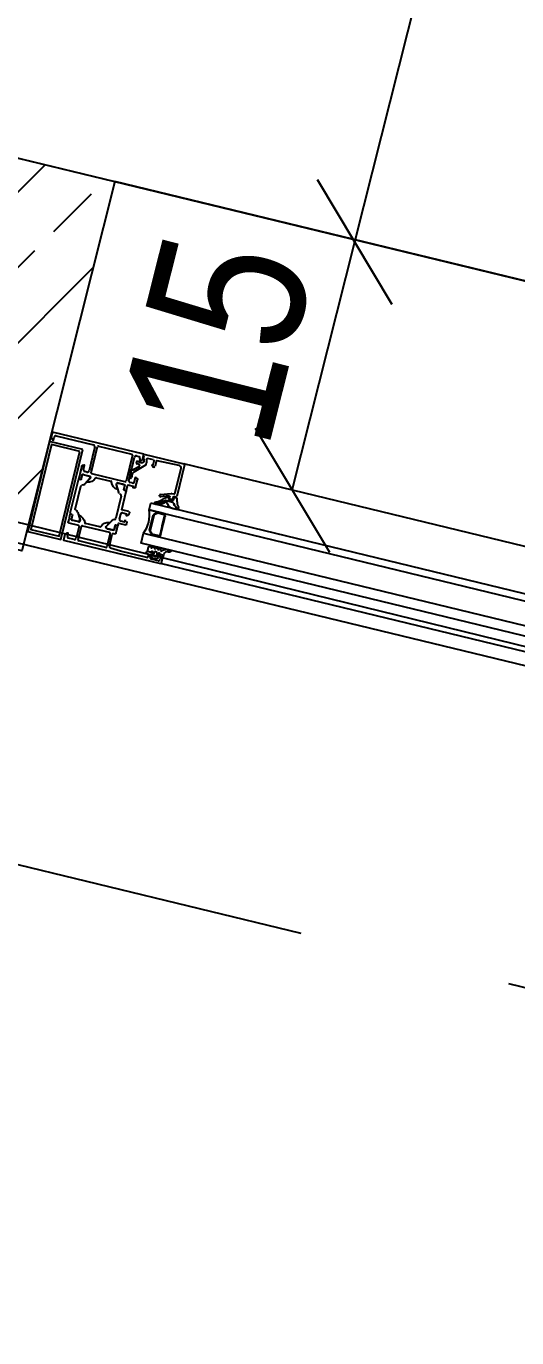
# Model space of a CAD drawing. Header units: metres. Extents: x 493 to 630, y -132 to -15.
# Drawn here: x 553.333 to 553.621, y -40.604 to -39.835 of the extents above; entities that cross this region are included whole.
import ezdxf

# ---------------------------------------------------------------- set-up
doc = ezdxf.new("R2010")
doc.units = ezdxf.units.M
doc.header["$MEASUREMENT"] = 0
doc.header["$PDMODE"] = 3
doc.linetypes.add('HIDDEN2', pattern=[0.1875, 0.125, -0.0625])
for name, color, linetype in [('a_caramida', 2, 'Continuous'), ('a_cote_50', 9, 'Continuous'), ('a_gipscarton', 41, 'Continuous'), ('a_pereti_hasuri', 253, 'Continuous'), ('a_scari_punctat', 40, 'HIDDEN2'), ('a_sticla', 4, 'Continuous'), ('a_tamplarie_ferestre', 6, 'Continuous'), ('a_vederi', 74, 'Continuous'), ('a_vederi subtiri', 124, 'Continuous')]:
    doc.layers.add(name, color=color, linetype=linetype)
doc.layers.add('a_suprafete', color=7, linetype='Continuous', plot=False)
doc.styles.get("Standard").update_dxf_attribs({"font": 'ARIALN.TTF'})
doc.dimstyles.new('50 cote', dxfattribs={"dimtxt": 0.09, "dimasz": 0.06, "dimexe": 0, "dimexo": 0, "dimgap": 0.018, "dimtad": 1, "dimdec": 1, "dimlfac": 100, "dimrnd": 0.5, "dimdsep": 46, "dimtxsty": 'Standard', "dimblk": 'OBLIQUE', "dimcen": 0.00045, "dimclrd": 256, "dimclrt": 4, "dimadec": 1, "dimazin": 0, "dimtfac": 1, "dimtdec": 1, "dimtix": 1, "dimtofl": 0, "dimtmove": 0, "dimatfit": 3, "dimldrblk": 'OBLIQUE', "dimfxl": 0, "dimtolj": 1, "dimtzin": 0, "dimarcsym": 0})

# ---------------------------------------------------------------- blocks, each defined once
blk = doc.blocks.new('_Oblique')
at = {"color": 0, "linetype": 'ByBlock', "lineweight": -2}
blk.add_line((-0.5, -0.5), (0.5, 0.5), dxfattribs=at)
blk = doc.blocks.new('*D994')
at = {"layer": 'a_cote_50', "lineweight": -2, "ltscale": 0.3}
blk.add_line((552.87338, -39.61604), (553.42735, -39.75029), dxfattribs=at)
at = {"layer": 'Defpoints', "color": 0, "ltscale": 0.3}
for p in [(552.84151, -39.74755), (553.42735, -39.75029), (553.3678, -39.99601)]:
    blk.add_point(p, dxfattribs=at)
at = {"layer": 'a_cote_50', "lineweight": -2, "ltscale": 0.3, "xscale": 0.06, "yscale": 0.06, "zscale": 0.06}
for p, rotation in [((552.87338, -39.61604), 166.377069906227), ((553.42735, -39.75029), 346.377069906227)]:
    blk.add_blockref('_Oblique', p, dxfattribs=dict(at, rotation=rotation))
at = {"layer": 'a_cote_50', "color": 4, "ltscale": 0.3, "insert": (553.16538, -39.62119), "char_height": 0.09, "attachment_point": 5, "rotation": 346.37707}
blk.add_mtext('\\A1;57', dxfattribs=at)
blk = doc.blocks.new('*D995')
at = {"layer": 'a_cote_50', "lineweight": -2, "ltscale": 0.3}
blk.add_line((553.42735, -39.75029), (555.87646, -40.34383), dxfattribs=at)
at = {"layer": 'Defpoints', "color": 0, "ltscale": 0.3}
for p in [(553.3678, -39.99601), (555.87646, -40.34383), (555.81691, -40.58955)]:
    blk.add_point(p, dxfattribs=at)
at = {"layer": 'a_cote_50', "lineweight": -2, "ltscale": 0.3, "xscale": 0.06, "yscale": 0.06, "zscale": 0.06}
for p, rotation in [((553.42735, -39.75029), 166.377069906227), ((555.87646, -40.34383), 346.377069906227)]:
    blk.add_blockref('_Oblique', p, dxfattribs=dict(at, rotation=rotation))
at = {"layer": 'a_cote_50', "color": 4, "ltscale": 0.3, "char_height": 0.09, "attachment_point": 5, "rotation": 346.37707}
for s, insert in [('\\A1;252', (554.66697, -39.98491)), ('\\A1;168', (554.63684, -40.10921))]:
    blk.add_mtext(s, dxfattribs=dict(at, insert=insert))
blk = doc.blocks.new('*D998')
at = {"layer": 'a_cote_50', "lineweight": -2, "ltscale": 0.3}
blk.add_line((553.48903, -40.10689), (553.52564, -39.96143), dxfattribs=at)
at = {"layer": 'Defpoints', "color": 0, "ltscale": 0.3}
for p in [(553.38505, -39.92605), (553.52564, -39.96143), (553.34844, -40.07151)]:
    blk.add_point(p, dxfattribs=at)
at = {"layer": 'a_cote_50', "lineweight": -2, "ltscale": 0.3, "xscale": 0.06, "yscale": 0.06, "zscale": 0.06}
for p, rotation in [((553.52564, -39.96143), 75.87371694904279), ((553.48903, -40.10689), 255.8737169490427)]:
    blk.add_blockref('_Oblique', p, dxfattribs=dict(at, rotation=rotation))
at = {"layer": 'a_cote_50', "color": 4, "ltscale": 0.3, "insert": (553.44531, -40.01855), "char_height": 0.09, "attachment_point": 5, "rotation": 75.87372}
blk.add_mtext('\\A1;15', dxfattribs=at)
blk = doc.blocks.new('*D999')
at = {"layer": 'a_cote_50', "lineweight": -2, "ltscale": 0.3}
blk.add_line((553.52564, -39.96143), (553.92642, -38.36895), dxfattribs=at)
at = {"layer": 'Defpoints', "color": 0, "ltscale": 0.3}
for p in [(553.92642, -38.36895), (554.01499, -38.39124), (553.38505, -39.92605)]:
    blk.add_point(p, dxfattribs=at)
at = {"layer": 'a_cote_50', "lineweight": -2, "ltscale": 0.3, "xscale": 0.06, "yscale": 0.06, "zscale": 0.06}
for p, rotation in [((553.92642, -38.36895), 75.87371694904276), ((553.52564, -39.96143), 255.8737169490427)]:
    blk.add_blockref('_Oblique', p, dxfattribs=dict(at, rotation=rotation))
at = {"layer": 'a_cote_50', "color": 4, "ltscale": 0.3, "insert": (553.66401, -39.14958), "char_height": 0.09, "attachment_point": 5, "rotation": 75.87372}
blk.add_mtext('\\A1;164', dxfattribs=at)
blk = doc.blocks.new('__4FAFA3F2_FC5C_44BB_A64D_ECB77A95FE74_')
at = {"layer": 'a_vederi subtiri'}
for p, q in [((-125.45, 67), (-125.45, 71)), ((-125.01, 71), (-125.01, 67)), ((-125.01, 66.81), (-125.01, 70.75)), ((-124.7, 66.81), (-124.7, 70.75)), ((-124.36, 71.5), (-123.26, 71.5)), ((-124.36, 71.14), (-119.03, 71.14)), ((-123.26, 71.5), (-123.04, 71.25)), ((-123.04, 71.25), (-122.83, 71.5)), ((-122.83, 71.5), (-118.89, 71.5)), ((-118.01, 71.5), (-114.08, 71.5)), ((-117.87, 71.14), (-112.54, 71.14)), ((-114.08, 71.5), (-113.86, 71.25)), ((-113.86, 71.25), (-113.64, 71.5)), ((-113.64, 71.5), (-112.54, 71.5)), ((-112.2, 70.75), (-112.2, 66.81)), ((-111.89, 67), (-111.89, 71)), ((-111.89, 70.75), (-111.89, 66.81)), ((-111.45, 71), (-111.45, 67)), ((-125.45, 61.5), (-125.45, 67)), ((-125.01, 67), (-125.01, 66.81)), ((-124.82, 66.28), (-123.45, 64.72)), ((-123.45, 64.72), (-124.82, 66.28)), ((-123.23, 64.97), (-124.6, 66.53)), ((-113.91, 64.86), (-122.99, 64.86)), ((-122.99, 64.5), (-113.91, 64.5)), ((-113.91, 64.5), (-122.99, 64.5)), ((-112.3, 66.53), (-113.67, 64.97)), ((-113.45, 64.72), (-112.08, 66.28)), ((-112.08, 66.28), (-113.45, 64.72)), ((-111.89, 66.81), (-111.89, 67)), ((-111.45, 67), (-111.45, 61.5))]:
    blk.add_line(p, q, dxfattribs=at)
at = {"layer": 'a_vederi subtiri', "extrusion": (2e-16, 2e-16, -1)}
for centre, radius, start, end in [((125.23, 71.03), 0.221, 352.37185, 187.62815), ((124.31, 70.79), 0.708, 356.44057, 85.93128), ((124.33, 70.77), 0.368, 356.44057, 85.93128), ((118.45, 71.68), 0.787, 223.03501, 316.96499), ((118.45, 71.76), 0.512, 210.75551, 329.24449), ((112.59, 70.79), 0.708, 94.06872, 183.55943), ((112.57, 70.77), 0.368, 94.06872, 183.55943), ((111.67, 71.03), 0.221, 352.37185, 187.62815), ((125.23, 66.97), 0.221, 172.37185, 7.62815), ((125.23, 66.97), 0.221, 172.37185, 7.62815), ((118.45, 44.3), 18.57, 67.85274, 112.14726), ((124.2, 66.8), 0.808, 319.63799, 0.51725), ((124.2, 66.8), 0.808, 319.63799, 0.51725), ((124.28, 66.81), 0.42, 319.63799, 0.51725), ((122.98, 65.12), 0.618, 270.77303, 319.8915), ((122.98, 65.12), 0.618, 270.77303, 319.8915), ((122.99, 65.18), 0.321, 270.77303, 319.8915), ((113.91, 65.18), 0.321, 220.1085, 269.22697), ((113.92, 65.12), 0.618, 220.1085, 269.22697), ((113.92, 65.12), 0.618, 220.1085, 269.22697), ((112.62, 66.81), 0.42, 179.48275, 220.36201), ((112.7, 66.8), 0.808, 179.48275, 220.36201), ((112.7, 66.8), 0.808, 179.48275, 220.36201), ((111.67, 66.97), 0.221, 172.37185, 7.62815), ((111.67, 66.97), 0.221, 172.37185, 7.62815)]:
    blk.add_arc(centre, radius, start, end, dxfattribs=at)
blk = doc.blocks.new('fvsdv')
at = {"layer": 'a_tamplarie_ferestre', "extrusion": (0, -1.5e-15, -1)}
blk.add_line((616.66148, -334.52871), (616.63741, -334.52871), dxfattribs=at)
at = {"layer": 'a_tamplarie_ferestre', "extrusion": (-2e-16, -2.00063e-16, -1)}
for points in [[(-616.63648, -334.46921), (-616.63648, -334.47321)], [(-616.69378, -334.47151), (-616.69378, -334.47321), (-616.69438, -334.47321), (-616.69548, -334.47211), (-616.69548, -334.46871), (-616.63698, -334.46871)], [(-616.63698, -334.47371), (-616.63828, -334.47371)], [(-616.63878, -334.47321), (-616.63878, -334.47271), (-616.63778, -334.47271), (-616.63778, -334.47101)], [(-616.63878, -334.47001), (-616.64278, -334.47001)], [(-616.64378, -334.47101), (-616.64378, -334.47271), (-616.64278, -334.47271), (-616.64278, -334.47321)], [(-616.64328, -334.47371), (-616.64608, -334.47371)], [(-616.64508, -334.47201), (-616.64508, -334.47081)], [(-616.64558, -334.47031), (-616.66148, -334.47031), (-616.66754, -334.47066)], [(-616.64608, -334.47251), (-616.64558, -334.47251)], [(-616.64658, -334.47321), (-616.64658, -334.47301)], [(-616.66848, -334.47166), (-616.66848, -334.47881)], [(-616.66988, -334.47901), (-616.66988, -334.47081)], [(-616.67038, -334.47031), (-616.68658, -334.47031)], [(-616.68708, -334.47081), (-616.68708, -334.47901)], [(-616.68848, -334.47871), (-616.68848, -334.47151)], [(-616.68948, -334.47051), (-616.69278, -334.47051)], [(-616.66648, -334.47981), (-616.66648, -334.48121)], [(-616.66648, -334.48221), (-616.66648, -334.48409)], [(-616.66668, -334.48149), (-616.66668, -334.48194)], [(-616.66798, -334.47931), (-616.66698, -334.47931)], [(-616.66806, -334.48409), (-616.66806, -334.48133)], [(-616.66809, -334.48172), (-616.66809, -334.48412)], [(-616.66818, -334.48121), (-616.67248, -334.48121)], [(-616.67207, -334.48122), (-616.66859, -334.48122)], [(-616.68658, -334.47951), (-616.67038, -334.47951)], [(-616.67067, -334.48639), (-616.67277, -334.48275)], [(-616.67298, -334.48171), (-616.67298, -334.48241), (-616.6716, -334.48481)], [(-616.67648, -334.48121), (-616.68528, -334.48121)], [(-616.69016, -334.48481), (-616.68878, -334.48241), (-616.68878, -334.48171)], [(-616.69478, -334.47921), (-616.68898, -334.47921)], [(-616.69109, -334.48638), (-616.689, -334.48275)], [(-616.68928, -334.48121), (-616.69358, -334.48121)], [(-616.6897, -334.48122), (-616.69317, -334.48122)], [(-616.69367, -334.48172), (-616.69367, -334.48412)], [(-616.6937, -334.48133), (-616.6937, -334.48409)], [(-616.69508, -334.48194), (-616.69508, -334.48149)], [(-616.69528, -334.48121), (-616.69528, -334.47971)], [(-616.69528, -334.48409), (-616.69528, -334.48221)], [(-616.66168, -334.48641), (-616.66168, -334.48724)], [(-616.66648, -334.48492), (-616.66648, -334.48591), (-616.66218, -334.48591)], [(-616.66242, -334.48821), (-616.66318, -334.48841), (-616.66318, -334.48741), (-616.66548, -334.48741)], [(-616.66548, -334.49241), (-616.66318, -334.49241), (-616.66318, -334.49141), (-616.66242, -334.49162)], [(-616.66648, -334.48841), (-616.66648, -334.49141)], [(-616.66678, -334.48439), (-616.66776, -334.48439)], [(-616.66779, -334.48442), (-616.66698, -334.48442)], [(-616.66868, -334.5016), (-616.66868, -334.48833)], [(-616.66919, -334.48746), (-616.67008, -334.48696)], [(-616.69258, -334.48746), (-616.69169, -334.48696)], [(-616.69308, -334.5016), (-616.69308, -334.48833)], [(-616.69397, -334.48442), (-616.69478, -334.48442)], [(-616.694, -334.48439), (-616.69498, -334.48439)], [(-616.69528, -334.48492), (-616.69528, -334.505)], [(-616.66168, -334.49258), (-616.66168, -334.49341)], [(-616.66218, -334.49391), (-616.66648, -334.49391), (-616.66648, -334.505)], [(-616.66648, -334.50583), (-616.66648, -334.50771)], [(-616.66776, -334.50553), (-616.66678, -334.50553)], [(-616.66698, -334.5055), (-616.66779, -334.5055)], [(-616.66806, -334.50859), (-616.66806, -334.50583)], [(-616.66809, -334.5058), (-616.66809, -334.5082)], [(-616.67008, -334.50297), (-616.66919, -334.50247)], [(-616.67277, -334.50717), (-616.67067, -334.50354)], [(-616.67159, -334.50511), (-616.67298, -334.50751), (-616.67298, -334.50821)], [(-616.67175, -334.50492), (-616.67171, -334.50491)], [(-616.68878, -334.50821), (-616.68878, -334.50751), (-616.69016, -334.50512)], [(-616.689, -334.50717), (-616.69109, -334.50354)], [(-616.69169, -334.50297), (-616.69258, -334.50246)], [(-616.69367, -334.5058), (-616.69367, -334.5082)], [(-616.6937, -334.50583), (-616.6937, -334.50859)], [(-616.69478, -334.5055), (-616.69397, -334.5055)], [(-616.69498, -334.50553), (-616.694, -334.50553)], [(-616.69528, -334.50771), (-616.69528, -334.50583)], [(-616.66168, -334.50871), (-616.66168, -334.51321)], [(-616.66618, -334.50901), (-616.66318, -334.50901), (-616.66318, -334.50821), (-616.66218, -334.50821)], [(-616.66268, -334.51421), (-616.66318, -334.51421), (-616.66318, -334.51171)], [(-616.66418, -334.51071), (-616.66548, -334.51071)], [(-616.66648, -334.51171), (-616.66648, -334.51871)], [(-616.66668, -334.50799), (-616.66668, -334.50844)], [(-616.66798, -334.52661), (-616.66798, -334.51091)], [(-616.67248, -334.50871), (-616.66818, -334.50871)], [(-616.66848, -334.51041), (-616.68848, -334.51041)], [(-616.66859, -334.5087), (-616.67207, -334.5087)], [(-616.68526, -334.50871), (-616.67652, -334.50871)], [(-616.68898, -334.51091), (-616.68898, -334.52661)], [(-616.69358, -334.50871), (-616.68928, -334.50871)], [(-616.69316, -334.5087), (-616.6897, -334.5087)], [(-616.69048, -334.51871), (-616.69048, -334.51171)], [(-616.69148, -334.51071), (-616.69278, -334.51071)], [(-616.69378, -334.51171), (-616.69378, -334.51421), (-616.69428, -334.51421)], [(-616.69508, -334.50844), (-616.69508, -334.50799)], [(-616.69528, -334.51321), (-616.69528, -334.50871)], [(-616.66648, -334.51971), (-616.66648, -334.52571)], [(-616.69048, -334.52601), (-616.69048, -334.51971)], [(-616.66318, -334.52571), (-616.66318, -334.52421), (-616.66258, -334.52421), (-616.66148, -334.52531), (-616.66148, -334.52871), (-616.71664, -334.52872), (-616.71664, -334.52532), (-616.71554, -334.52422), (-616.71494, -334.52422), (-616.71494, -334.52602)], [(-616.66548, -334.52671), (-616.66418, -334.52671)], [(-616.68848, -334.52711), (-616.66848, -334.52711)], [(-616.71394, -334.52702), (-616.69148, -334.52701)]]:
    blk.add_lwpolyline(points, dxfattribs=at)
at = {"layer": 'a_tamplarie_ferestre'}
for points in [[(616.69698, -334.52293), (616.71698, -334.52293), (616.71698, -334.46872), (616.69698, -334.46872)], [(616.69848, -334.52143), (616.71548, -334.52143), (616.71548, -334.47022), (616.69848, -334.47022)]]:
    blk.add_lwpolyline(points, close=True, dxfattribs=at)
at = {"layer": 'a_tamplarie_ferestre', "extrusion": (0, -1.5e-15, -1)}
for points in [[(-616.63941, -334.50671), (-616.64041, -334.50671)], [(-616.64158, -334.50844), (-616.64624, -334.50674)], [(-616.63691, -334.52825), (-616.63691, -334.50921)], [(-616.63741, -334.50871), (-616.63841, -334.50871)], [(-616.63891, -334.50821), (-616.63891, -334.50721)], [(-616.64658, -334.508), (-616.64059, -334.51018)], [(-616.64091, -334.50721), (-616.64091, -334.50797)], [(-616.64691, -334.50721), (-616.64691, -334.50753)], [(-616.6659, -334.51352), (-616.6659, -334.51464)], [(-616.6663, -334.51535), (-616.6663, -334.51864)], [(-616.65503, -334.52322), (-616.6554, -334.52385), (-616.6548, -334.52385), (-616.6548, -334.52625)], [(-616.6553, -334.52675), (-616.65882, -334.52675)], [(-616.65931, -334.52612), (-616.65879, -334.52418)], [(-616.66049, -334.52476), (-616.6612, -334.52738)], [(-616.66439, -334.52376), (-616.66154, -334.52351)], [(-616.6645, -334.52272), (-616.6645, -334.52366)]]:
    blk.add_lwpolyline(points, dxfattribs=at)
for points in [[(-616.64042, -334.51021), (-616.63891, -334.51021, -0.414205), (-616.63841, -334.51071), (-616.63841, -334.52568, -0.426752), (-616.63998, -334.52718), (-616.65302, -334.52677, -0.401735), (-616.6535, -334.52627), (-616.6535, -334.52344)], [(-616.65918, -334.52273), (-616.66481, -334.5171, -0.198912), (-616.6654, -334.51568), (-616.6654, -334.51352)], [(-616.66612, -334.51871), (-616.66578, -334.51832, -0.49304), (-616.66546, -334.51828), (-616.66247, -334.52127, -0.637079), (-616.66278, -334.52212), (-616.66404, -334.52222)]]:
    blk.add_lwpolyline(points, format="xyb", dxfattribs=at)
at = {"layer": 'a_tamplarie_ferestre', "extrusion": (-2e-16, -2.00063e-16, -1)}
for centre, radius, start, end in [((-616.63698, -334.46921), 0.0005, 359.99958, 90.00042), ((-616.63698, -334.47321), 0.0005, 269.99958, 0.00042), ((-616.63828, -334.47321), 0.0005, 179.99418, 270.00232), ((-616.64328, -334.47321), 0.0005, 270.00558, 359.99442), ((-616.64608, -334.47301), 0.0005, 89.99852, 180.00148), ((-616.64608, -334.47321), 0.0005, 179.99842, 270.00158), ((-616.66698, -334.47981), 0.0005, 0, 90), ((-616.66859, -334.48172), 0.0005, 0.00218, 90.00278), ((-616.67124, -334.48004), 0.005, 197.747, 264.37742), ((-616.67193, -334.48221), 0.001, 98.18409, 212.7295), ((-616.69052, -334.48004), 0.005, 275.62258, 342.253), ((-616.69478, -334.47971), 0.0005, 89.99842, 180.00158), ((-616.66218, -334.48641), 0.0005, 0.0034, 89.99747), ((-616.66268, -334.48724), 0.001, 285.0628, 359.95479), ((-616.66678, -334.48409), 0.0003, 270, 0), ((-616.66698, -334.48492), 0.0005, 0.00248, 90.00248), ((-616.66776, -334.48409), 0.0003, 180, 270), ((-616.66937, -334.48564), 0.0015, 210.00248, 242.00823), ((-616.67172, -334.48487), 0.000138, 264.37742, 30), ((-616.69004, -334.48487), 0.000138, 150, 275.62258), ((-616.69208, -334.48833), 0.001, 119.99988, 179.99995), ((-616.69397, -334.48412), 0.0003, 270, 0), ((-616.694, -334.48409), 0.0003, 270, 0), ((-616.69498, -334.48409), 0.0003, 180, 270), ((-616.66268, -334.49258), 0.001, 0.03518, 74.94894), ((-616.66218, -334.49341), 0.0005, 270.00168, 359.99744), ((-616.66698, -334.505), 0.0005, 270.00248, 0.00248), ((-616.66678, -334.50583), 0.0003, 0, 90), ((-616.66776, -334.50583), 0.0003, 90, 180), ((-616.66937, -334.50429), 0.0015, 117.99673, 150.00248), ((-616.67172, -334.50505), 0.000139, 335.93973, 86.61317), ((-616.67135, -334.50982), 0.00492, 94.73684, 162.71045), ((-616.69041, -334.50978), 0.00488, 16.9544, 85.66035), ((-616.69005, -334.50505), 0.000137, 85.66035, 209.99992), ((-616.69208, -334.5016), 0.001, 180.00005, 240.00012), ((-616.69397, -334.5058), 0.0003, 0, 90), ((-616.694, -334.50583), 0.0003, 0, 90), ((-616.69498, -334.50583), 0.0003, 90, 180), ((-616.66218, -334.50871), 0.0005, 359.99735, 90.00352), ((-616.66268, -334.51321), 0.001, 270.00501, 359.99499), ((-616.66859, -334.5082), 0.0005, 270.00218, 0.00278), ((-616.67193, -334.50771), 0.001, 147.27546, 261.82087), ((-616.69428, -334.51321), 0.001, 180.00197, 269.99803)]:
    blk.add_arc(centre, radius, start, end, dxfattribs=at)
at = {"layer": 'a_tamplarie_ferestre'}
for centre, radius, start, end in [((616.63878, -334.47101), 0.001, 90.00248, 179.99753), ((616.64278, -334.47101), 0.001, 359.99729, 90.00096), ((616.64558, -334.47081), 0.0005, 89.99958, 180.00043), ((616.64558, -334.47201), 0.0005, 180.00031, 269.99969), ((616.66748, -334.47166), 0.001, 359.99933, 86.73072), ((616.67038, -334.47081), 0.0005, 90, 180), ((616.68658, -334.47081), 0.0005, 0, 90), ((616.68948, -334.47151), 0.001, 90.00114, 179.99887), ((616.69278, -334.47151), 0.001, 359.99822, 90.00178), ((616.6664, -334.48148), 0.000279, 358.83541, 73.58012), ((616.6664, -334.48195), 0.000279, 286.42459, 1.16287), ((616.66798, -334.47881), 0.0005, 270, 0), ((616.66818, -334.48133), 0.00012, 90, 180), ((616.67038, -334.47901), 0.0005, 180, 270), ((616.67248, -334.48171), 0.0005, 0, 90), ((616.67648, -334.48171), 0.0005, 90, 162.253), ((616.68528, -334.48171), 0.0005, 17.747, 90), ((616.68658, -334.47901), 0.0005, 270, 0), ((616.68898, -334.47871), 0.0005, 179.99958, 270.00042), ((616.68928, -334.48171), 0.0005, 90, 180), ((616.68984, -334.48221), 0.001, 98.18161, 212.72702), ((616.69317, -334.48172), 0.0005, 359.9997, 90.0003), ((616.69358, -334.48133), 0.00012, 0, 90), ((616.69536, -334.48148), 0.000279, 106.41988, 181.16459), ((616.69536, -334.48195), 0.000279, 178.83713, 253.57541), ((616.66548, -334.48841), 0.001, 359.99852, 90.00191), ((616.66548, -334.49141), 0.001, 270.0063, 359.99326), ((616.66779, -334.48412), 0.0003, 269.99752, 359.99752), ((616.66968, -334.48833), 0.001, 119.30387, 179.99752), ((616.69239, -334.48563), 0.0015, 210, 242.00575), ((616.69478, -334.48492), 0.0005, 359.99969, 90.00031), ((616.63941, -334.50721), 0.0005, 90.0007, 179.99952), ((616.64041, -334.50721), 0.0005, 0.00089, 89.99911), ((616.64641, -334.50721), 0.0005, 0, 110.01142), ((616.66779, -334.5058), 0.0003, 359.99752, 89.99752), ((616.66968, -334.5016), 0.001, 179.99752, 240.69117), ((616.69239, -334.50429), 0.0015, 117.99425, 150), ((616.69478, -334.505), 0.0005, 269.99969, 0.00031), ((616.63741, -334.50921), 0.0005, 90.00115, 179.99906), ((616.64042, -334.50971), 0.0005, 270, 290.01025), ((616.64641, -334.50753), 0.0005, 290.01025, 0), ((616.66418, -334.51171), 0.001, 90.00501, 179.99499), ((616.66565, -334.5135), 0.00025, 356.4446, 183.5554), ((616.66548, -334.51171), 0.001, 0.00337, 89.99663), ((616.66618, -334.50871), 0.0003, 270.02914, 359.97436), ((616.6664, -334.50798), 0.000279, 358.83713, 73.57541), ((616.6664, -334.50845), 0.000279, 286.41988, 1.16459), ((616.66848, -334.51091), 0.0005, 90.00031, 179.99969), ((616.66818, -334.50859), 0.00012, 180, 270.0001), ((616.67248, -334.50821), 0.0005, 269.99852, 0.0006), ((616.67652, -334.50821), 0.0005, 197.28955, 270), ((616.68526, -334.50821), 0.0005, 270, 343.0456), ((616.68848, -334.51091), 0.0005, 0.00031, 89.99969), ((616.68928, -334.50821), 0.0005, 179.9994, 270.00148), ((616.68984, -334.50771), 0.001, 147.27298, 261.81839), ((616.69148, -334.51171), 0.001, 89.99822, 180.00178), ((616.69278, -334.51171), 0.001, 0.00108, 89.99881), ((616.69317, -334.5082), 0.000505, 269.43243, 359.43303), ((616.69358, -334.50859), 0.00012, 269.9999, 0), ((616.69536, -334.50798), 0.000279, 106.42459, 181.16287), ((616.69536, -334.50845), 0.000279, 178.83541, 253.58012), ((616.664, -334.52272), 0.0005, 0.00017, 85.00023), ((616.6662, -334.51864), 0.0001, 222.14405, 0), ((616.66598, -334.51534), 0.000319, 358.96375, 59.24615), ((616.66596, -334.51921), 0.000725, 316.38842, 43.61158), ((616.69101, -334.51921), 0.000725, 136.39586, 223.60414), ((616.63741, -334.52821), 0.0005, 180.00022, 269.99969), ((616.6543, -334.52356), 0.000809, 25.0969, 171.18062), ((616.66024, -334.52379), 0.0015, 134.99921, 194.9998), ((616.66418, -334.52571), 0.001, 180.00538, 269.99505), ((616.6644, -334.52366), 0.0001, 264.94662, 0), ((616.66548, -334.52571), 0.001, 270.00314, 359.9973), ((616.66848, -334.52661), 0.0005, 180.00031, 269.99969), ((616.68848, -334.52661), 0.0005, 270.00031, 359.99969), ((616.69148, -334.52601), 0.001, 180.00035, 269.99965), ((616.71394, -334.52602), 0.001, 270.00332, 359.99679)]:
    blk.add_arc(centre, radius, start, end, dxfattribs=at)
at = {"layer": 'a_tamplarie_ferestre', "extrusion": (0, -1.5e-15, -1)}
for centre, radius, start, end in [((-616.63841, -334.50821), 0.0005, 179.99978, 270.00022), ((-616.64141, -334.50797), 0.0005, 250.0616, 359.95715), ((-616.6664, -334.51464), 0.0005, 300.75385, 0.00001), ((-616.6553, -334.52625), 0.0005, 269.99988, 0.00032), ((-616.65882, -334.52625), 0.0005, 165.0007, 269.99714), ((-616.66146, -334.5245), 0.001, 344.99983, 95.00009), ((-616.66168, -334.52725), 0.0005, 293.2396, 344.99551)]:
    blk.add_arc(centre, radius, start, end, dxfattribs=at)
at = {"layer": 'a_vederi subtiri'}
blk.add_line((616.65079, -334.49771), (616.65079, -334.50171), dxfattribs=at)
at = {"layer": 'a_vederi subtiri', "extrusion": (-2e-16, -3.00063e-16, -1)}
for points in [[(-616.63633, -334.47351), (-616.63626, -334.47448)], [(-616.63863, -334.47401), (-616.63673, -334.47401), (-616.63673, -334.47311)], [(-616.63736, -334.47674), (-616.63796, -334.47608)], [(-616.64006, -334.47086), (-616.63902, -334.4719)], [(-616.63963, -334.4727), (-616.63963, -334.47401)], [(-616.64205, -334.47071), (-616.64041, -334.47071)], [(-616.64043, -334.47431), (-616.64043, -334.47241)], [(-616.64093, -334.47191), (-616.64153, -334.47191)], [(-616.64153, -334.47481), (-616.64093, -334.47481)], [(-616.64203, -334.47241), (-616.64203, -334.47431)], [(-616.64345, -334.4719), (-616.64241, -334.47086)], [(-616.64283, -334.47401), (-616.64283, -334.4727)], [(-616.64593, -334.47401), (-616.64383, -334.47401)], [(-616.64557, -334.47733), (-616.64623, -334.47631), (-616.64623, -334.47431)], [(-616.63319, -334.47751), (-616.63559, -334.47751)], [(-616.63428, -334.47653), (-616.6332, -334.47666)], [(-616.63883, -334.47641), (-616.63883, -334.4771)], [(-616.63961, -334.47724), (-616.63986, -334.47658)], [(-616.64061, -334.47658), (-616.64086, -334.47724)], [(-616.64161, -334.47724), (-616.64186, -334.47658)], [(-616.64261, -334.47658), (-616.64286, -334.47724)], [(-616.64361, -334.47724), (-616.64386, -334.47658)], [(-616.64461, -334.47658), (-616.64486, -334.47725)]]:
    blk.add_lwpolyline(points, dxfattribs=at)
at = {"layer": 'a_vederi subtiri'}
for points in [[(616.63553, -334.50176), (616.63555, -334.50225)], [(616.63555, -334.50226), (616.63553, -334.50177)], [(616.63764, -334.50176), (616.63558, -334.50176)], [(616.63606, -334.5061), (616.6365, -334.50803)], [(616.63849, -334.50765), (616.63838, -334.50675)], [(616.64267, -334.50531), (616.63864, -334.50531)], [(616.63864, -334.50531), (616.64267, -334.50531)], [(616.63867, -334.50641), (616.64087, -334.50641)], [(616.64115, -334.50661), (616.64152, -334.50762)], [(616.64327, -334.50511), (616.64536, -334.50355)], [(616.64536, -334.50356), (616.64327, -334.50511)], [(616.63686, -334.50826), (616.63825, -334.50799)], [(616.6418, -334.50781), (616.64205, -334.50781)]]:
    blk.add_lwpolyline(points, dxfattribs=at)
for centre, radius, start, end in [((616.63401, -334.4743), 0.00225, 276.72175, 355.40115), ((616.63833, -334.47641), 0.0005, 0.05782, 137.96206), ((616.63913, -334.47401), 0.0005, 180.05663, 359.94337), ((616.63933, -334.4727), 0.0003, 0, 99.73965), ((616.64093, -334.47241), 0.0005, 90.02048, 179.97952), ((616.64093, -334.47431), 0.0005, 180.01634, 269.98366), ((616.64153, -334.47241), 0.0005, 0.01964, 89.98036), ((616.64153, -334.47431), 0.0005, 269.99969, 0.00031), ((616.64313, -334.4727), 0.0003, 80.26203, 180), ((616.64333, -334.47401), 0.0005, 180.05659, 359.94341), ((616.64023, -334.47673), 0.0004, 20.9654, 159.0346), ((616.64223, -334.47673), 0.0004, 20.9654, 159.0346), ((616.64423, -334.47673), 0.0004, 20.9654, 159.0346), ((616.63111, -334.50723), 0.00508, 12.85188, 43.55871), ((616.63655, -334.50221), 0.001, 182.725, 242.2797), ((616.63422, -334.50663), 0.004, 29.32869, 62.2797), ((616.63864, -334.50431), 0.001, 201.39645, 270), ((616.63867, -334.50671), 0.0003, 90, 187.20768), ((616.64087, -334.50671), 0.0003, 19.99984, 90), ((616.64204, -334.5041), 0.000476, 197.91606, 321.43148), ((616.64267, -334.50431), 0.001, 270, 307.01547), ((616.65548, -334.51773), 0.01634, 116.73936, 136.44887), ((616.64897, -334.50847), 0.0061, 93.39751, 126.30317)]:
    blk.add_arc(centre, radius, start, end, dxfattribs=at)
at = {"layer": 'a_vederi subtiri', "extrusion": (-2e-16, -3.00063e-16, -1)}
for centre, radius, start, end in [((-616.63673, -334.47351), 0.000399, 359.9047, 90.0953), ((-616.63923, -334.47211), 0.0003, 260.26035, 44.8904), ((-616.64041, -334.47121), 0.0005, 45.00011, 90), ((-616.64205, -334.47121), 0.0005, 90, 134.99989), ((-616.64324, -334.47211), 0.0003, 135.11132, 279.73797), ((-616.64594, -334.47431), 0.000299, 89.76963, 180.23037), ((-616.6332, -334.47708), 0.000426, 270.20371, 90.87281), ((-616.63559, -334.47511), 0.0024, 222.67354, 270), ((-616.63923, -334.4771), 0.0004, 200.9654, 0), ((-616.64123, -334.4771), 0.0004, 200.9654, 339.0346), ((-616.64323, -334.4771), 0.0004, 200.9654, 339.0346), ((-616.64524, -334.47711), 0.0004, 213.17476, 339.0346)]:
    blk.add_arc(centre, radius, start, end, dxfattribs=at)
at = {"layer": 'a_vederi subtiri', "extrusion": (3.62955e-27, -6.27398e-20, -1)}
for centre, radius, start, end in [((-616.63562, -334.50292), 0.00116, 315.56928, 85.46842), ((-616.63562, -334.50291), 0.00116, 85.46842, 88.24774), ((-616.63655, -334.50221), 0.001, 297.7203, 357.275), ((-616.63422, -334.50664), 0.004, 117.7203, 150.67131), ((-616.63764, -334.50476), 0.003, 89.98311, 102.01382), ((-616.63864, -334.50431), 0.001, 270, 338.60355), ((-616.63781, -334.50593), 0.00413, 96.35686, 155.88354), ((-616.6328, -334.49609), 0.015, 223.77188, 230.99177), ((-616.64787, -334.50875), 0.00699, 38.56852, 90.33264), ((-616.64267, -334.50431), 0.001, 232.98453, 270), ((-616.64897, -334.50848), 0.0061, 53.69683, 86.60249), ((-616.64792, -334.50246), 0.000698, 89.60247, 173.54748), ((-616.64792, -334.50246), 0.000698, 173.54748, 253.05884), ((-616.63679, -334.50796), 0.0003, 257.64351, 347.23477), ((-616.63819, -334.50769), 0.0003, 171.88201, 259.00591), ((-616.6418, -334.50751), 0.0003, 270, 340.01256), ((-616.64205, -334.50751), 0.0003, 230.99177, 270)]:
    blk.add_arc(centre, radius, start, end, dxfattribs=at)
at = {"xscale": -0.001000000000008328, "yscale": 0.001000000000008328, "zscale": 0.001000000000008328, "rotation": 90}
blk.add_blockref('__4FAFA3F2_FC5C_44BB_A64D_ECB77A95FE74_', (616.71229, -334.60916), dxfattribs=at)

msp = doc.modelspace()

# ---------------------------------------------------------------- hatches: boundary and pattern name
at = {"layer": 'a_pereti_hasuri', "ltscale": 0.3}
h = msp.add_hatch(dxfattribs=at)
h.set_pattern_fill('ANSI33', color=256, scale=0.25, style=0)
h.set_pattern_definition([(45, (-4876.954644, 8292.469365), (-0.04419417382, 0.04419417382), []), (45, (-4876.91045, 8292.469365), (-0.04419417382, 0.04419417382), [0.03125, -0.015625])])
h.paths.add_polyline_path([(551.58922, -42.24127), (551.79014, -41.41221), (552.05255, -41.4758), (552.40113, -40.03744), (552.13873, -39.97384), (552.24707, -39.52679), (552.85935, -39.67517), (552.83109, -39.79179), (553.38505, -39.92605), (553.33061, -40.14238), (552.72121, -39.99469), (552.14416, -42.37576)])

# ---------------------------------------------------------------- linework, layer by layer
at = {"layer": 'a_caramida', "ltscale": 0.3}
msp.add_lwpolyline([(551.58922, -42.24127), (551.79014, -41.41221), (551.79014, -41.41221), (552.05255, -41.4758), (552.40113, -40.03744), (552.13873, -39.97384), (552.24707, -39.52679), (552.85935, -39.67517), (552.83109, -39.79179), (553.38505, -39.92605), (553.33061, -40.14238), (552.72121, -39.99469), (552.14416, -42.37576)], close=True, dxfattribs=at)
at = {"layer": 'a_cote_50', "ltscale": 0.3}
for points in [[(557.29604, -51.3164), (557.26248, -41.09139), (552.72209, -39.99103), (552.14416, -42.37576), (548.0526, -41.38418), (548.63671, -38.97395), (536.88101, -36.12496), (538.18114, -30.76026), (536.23741, -30.2892), (536.14172, -21.44508), (539.83497, -22.35473), (539.95274, -21.8688), (568.5645, -28.80283), (567.48182, -40.56308), (570.74551, -40.29113), (570.74551, -40.69113), (570.95532, -40.69113), (570.95532, -47.63113), (570.62532, -47.63113), (570.62532, -59.25113)], [(568.74532, -89.12113), (570.94532, -89.12113), (570.94532, -40.27448), (567.48182, -40.56308), (568.5645, -28.80283), (539.95274, -21.8688), (539.83497, -22.35473), (536.15141, -21.46202), (536.24695, -30.29151), (538.18114, -30.76026), (536.88101, -36.12496), (548.63671, -38.97395), (557.26248, -41.09139), (557.26182, -51.3164), (560.13558, -51.31658), (560.13558, -58.22198), (560.13558, -71.79958), (557.25512, -71.79958), (557.32512, -78.56958), (553.78512, -78.56958), (553.78512, -89.12113), (570.94532, -89.12113)]]:
    msp.add_lwpolyline(points, dxfattribs=at)
at = {"layer": 'a_scari_punctat', "ltscale": 2}
msp.add_lwpolyline([(556.44634, -52.02648), (556.4099, -41.07336), (536.45491, -36.23728), (537.75437, -30.87534), (536.24932, -30.51059), (536.14559, -20.92333), (539.57807, -21.76875), (539.69551, -21.28413), (568.95941, -28.37621), (567.97602, -39.04503), (571.63308, -38.74955), (571.63308, -39.21759), (571.9632, -39.21759), (571.96954, -48.48112)], dxfattribs=at)
at = {"layer": 'a_sticla'}
msp.add_lwpolyline([(553.4052, -40.11846), (554.13285, -40.29493), (554.1338, -40.29104), (553.40614, -40.11458)], dxfattribs=at)
msp.add_lwpolyline([(553.4019, -40.13207), (554.12955, -40.30853), (554.12814, -40.31436), (553.40048, -40.1379)], close=True, dxfattribs=at)
at = {"layer": 'a_suprafete', "ltscale": 0.3}
msp.add_lwpolyline([(552.83109, -39.79179), (554.18363, -34.29574), (557.76245, -35.15277), (556.81326, -39.0694), (556.81594, -39.05834), (556.49294, -40.39114), (556.44435, -40.37936), (556.3784, -40.65148)], close=True, dxfattribs=at)
at = {"layer": 'a_vederi', "ltscale": 0.3}
msp.add_lwpolyline([(555.83415, -40.51959), (553.38505, -39.92605)], dxfattribs=at)
at = {"layer": 'a_vederi subtiri'}
msp.add_line((554.11253, -40.31984), (553.41178, -40.1499), dxfattribs=at)
msp.add_lwpolyline([(554.12717, -40.26161), (553.42553, -40.0915)], dxfattribs=at)

# ---------------------------------------------------------------- block references
at = {"layer": 'a_gipscarton', "rotation": 166.3660945246733}
msp.add_blockref('fvsdv', (1073.83293, -510.54582), dxfattribs=at)

# ---------------------------------------------------------------- dimensions: what is measured, and where the dimension line sits
at = {"layer": 'a_cote_50', "ltscale": 0.3}
for base, p1, p2, angle, picture, middle in [((553.92642, -38.36895), (553.38505, -39.92605), (554.01499, -38.39124), 255.87372, '*D999', (553.66401, -39.14958)), ((553.42735, -39.75029), (552.84151, -39.74755), (553.3678, -39.99601), 166.37707, '*D994', (553.16538, -39.62119))]:
    dim = msp.add_linear_dim(base=base, p1=p1, p2=p2, angle=angle, dimstyle='50 cote', override={"dimtmove": 1}, dxfattribs=at)
    dim.commit()
    dim.dimension.update_dxf_attribs({"geometry": picture, "text_midpoint": middle})
dim = msp.add_linear_dim(base=(555.87646, -40.34383), p1=(553.3678, -39.99601), p2=(555.81691, -40.58955), angle=166.37707, text='<>\\X168', dimstyle='50 cote', override={"dimtmove": 1}, dxfattribs=at)
dim.commit()
dim.dimension.update_dxf_attribs({"geometry": '*D995', "text_midpoint": (554.6519, -40.04706)})
dim = msp.add_aligned_dim(p1=(553.34844, -40.07151), p2=(553.38505, -39.92605), distance=-0.14497, dimstyle='50 cote', dxfattribs=at)
dim.commit()
dim.dimension.update_dxf_attribs({"geometry": '*D998', "text_midpoint": (553.44531, -40.01855)})

doc.saveas('drawing.dxf')
